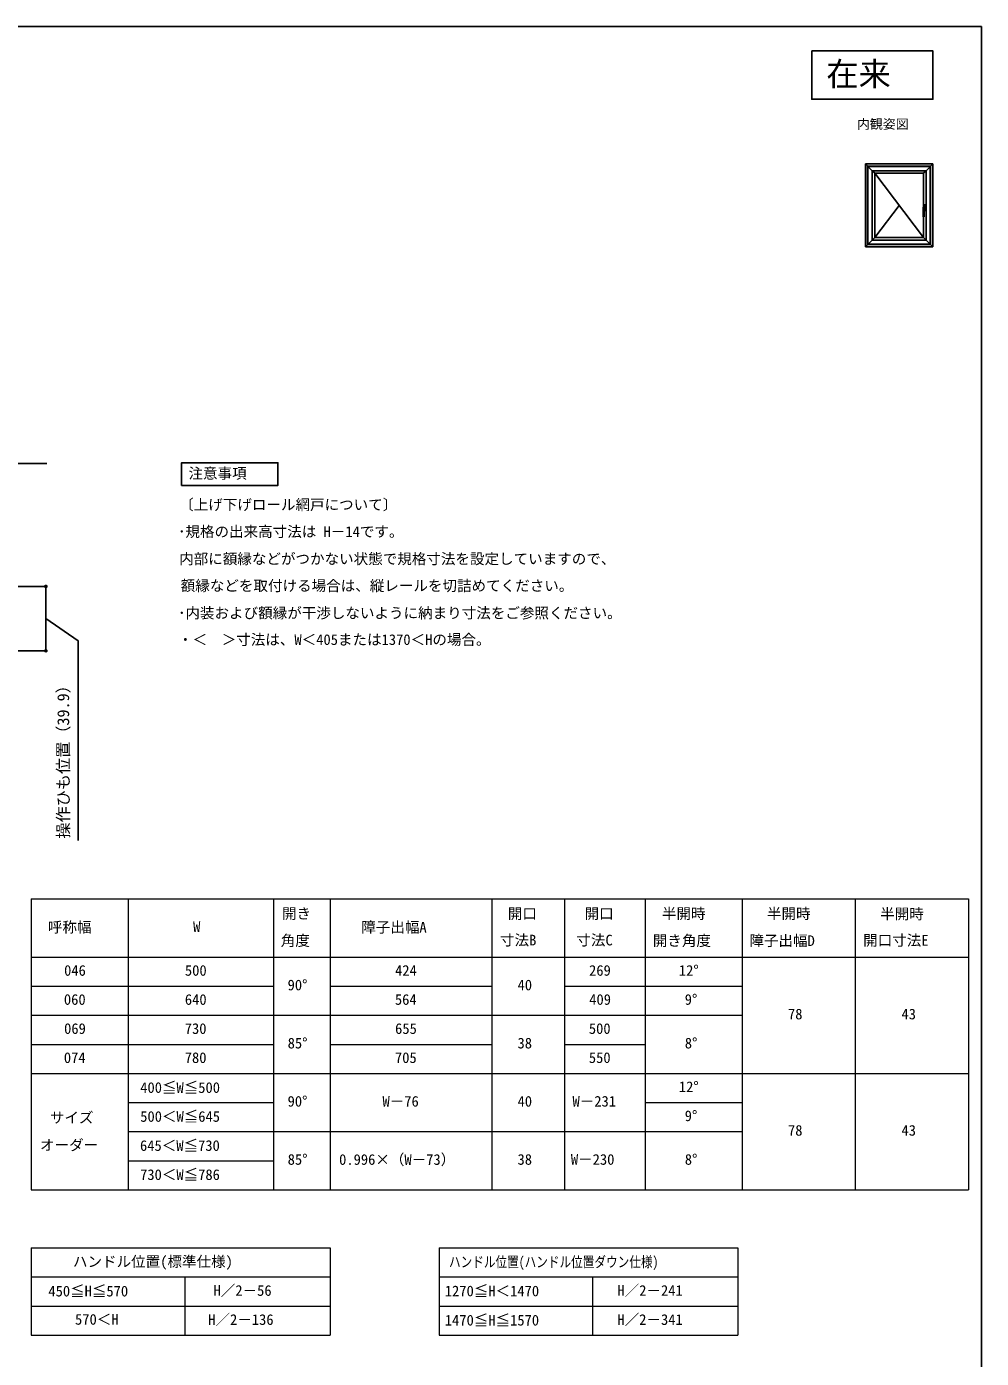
# Model space of a CAD drawing. Units: millimetres, scale not verified. Extents: x -525 to 525, y -783 to 778.
# Drawn here: x -66 to 525, y -77 to 747 of the extents above; entities that cross this region are included whole.
import ezdxf
from ezdxf.enums import TextEntityAlignment as Align

# ---------------------------------------------------------------- set-up
doc = ezdxf.new("R2010")
doc.units = ezdxf.units.MM
doc.header["$LTSCALE"] = 4
doc.linetypes.add('DOUBLE_CHAIN2', pattern=[12.8, 9, -1, 0.6, -0.6, 0.6, -1])
doc.layers.add('0-1_TABLE1', color=7, linetype='Continuous', lineweight=18)
for name, color, linetype in [('0-2_USER1', 3, 'Continuous'), ('0-7_YKK_A1', 4, 'Continuous'), ('0-8_YKK_D', 6, 'Continuous'), ('0-9_YKK_ZWAK', 7, 'Continuous')]:
    doc.layers.add(name, color=color, linetype=linetype)
doc.styles.add('ＭＳ ゴシック', font='')
doc.styles.get('ＭＳ ゴシック').set_extended_font_data('MS Gothic')

msp = doc.modelspace()

# ---------------------------------------------------------------- linework, layer by layer
at = {"layer": '0-1_TABLE1'}
for p, q in [((-63, 207.303), (517, 207.303)), ((-63, 207.303), (-63, 27.303)), ((-3, 207.303), (-3, 27.303)), ((87, 207.303), (87, 27.303)), ((122, 207.303), (122, 27.303)), ((222, 207.303), (222, 27.303)), ((267, 207.303), (267, 27.303)), ((317, 207.303), (317, 27.303)), ((377, 207.303), (377, 27.303)), ((447, 207.303), (447, 27.303)), ((517, 207.303), (517, 27.303)), ((-63, 171.303), (517, 171.303)), ((-63, 153.303), (87, 153.303)), ((122, 153.303), (222, 153.303)), ((267, 153.303), (377, 153.303)), ((-63, 135.303), (377, 135.303)), ((-63, 117.303), (87, 117.303)), ((122, 117.303), (222, 117.303)), ((267, 117.303), (317, 117.303)), ((-63, 99.303), (517, 99.303)), ((-3, 81.303), (87, 81.303)), ((317, 81.303), (377, 81.303)), ((-3, 63.303), (377, 63.303)), ((-3, 45.303), (87, 45.303)), ((-63, 27.303), (517, 27.303)), ((-63, -8.697), (122, -8.697)), ((-63, -8.697), (-63, -62.697)), ((122, -8.697), (122, -62.697)), ((189.356, -8.697), (374.356, -8.697)), ((189.356, -8.697), (189.356, -62.697)), ((374.356, -8.697), (374.356, -62.697)), ((-63, -26.697), (122, -26.697)), ((32, -26.697), (32, -62.697)), ((189.356, -26.697), (374.356, -26.697)), ((284.356, -26.697), (284.356, -62.697)), ((-63, -44.697), (122, -44.697)), ((189.356, -44.697), (374.356, -44.697)), ((-63, -62.697), (122, -62.697)), ((189.356, -62.697), (374.356, -62.697))]:
    msp.add_line(p, q, dxfattribs=at)
at = {"layer": '0-2_USER1'}
for points in [[(420, 732.3), (495, 732.3), (495, 702.3), (420, 702.3)], [(30, 463.3), (30, 477.3), (89.672, 477.3), (89.672, 463.3)]]:
    msp.add_lwpolyline(points, close=True, dxfattribs=at)
at = {"layer": '0-7_YKK_A1'}
for p, q in [((495, 662.3), (453.2, 662.3)), ((453.2, 662.3), (457.4, 658.1)), ((453.2, 662.3), (453.2, 611)), ((493.6, 660.9), (454.6, 660.9)), ((454.6, 660.9), (454.6, 612.4)), ((493.4, 660.7), (454.8, 660.7)), ((454.8, 660.7), (454.8, 612.6)), ((493.4, 660.7), (493.4, 612.6)), ((493.6, 660.9), (493.6, 612.4)), ((495, 662.3), (495, 611)), ((457.4, 658.1), (459, 656.5)), ((457.4, 658.1), (457.4, 615.2)), ((459, 656.5), (489.2, 656.5)), ((459, 656.5), (459, 616.8)), ((459, 656.5), (489.2, 616.8)), ((490.8, 658.1), (489.2, 656.5)), ((489.2, 656.5), (489.2, 616.8)), ((490.8, 658.1), (490.8, 615.2)), ((474.1, 636.65), (459, 616.8)), ((490.909, 635.15), (488.893, 635.15)), ((489.01, 629.7), (489.01, 635.56)), ((489.25, 635.672), (489.25, 636.85)), ((490.65, 636.075), (489.274, 636.075)), ((489.3, 636.9), (490.6, 636.9)), ((489.653, 635.7), (489.95, 635.7)), ((490.2, 636.4), (489.7, 636.4)), ((489.845, 636.44), (489.845, 636.36)), ((489.95, 637.154), (489.95, 633.146)), ((489.95, 636.65), (489.95, 633.65)), ((490.055, 636.44), (490.055, 636.36)), ((490.65, 636.85), (490.65, 633.45)), ((489.06, 629.65), (489.56, 629.65)), ((489.61, 634.201), (489.61, 629.7)), ((489.61, 633.4), (490.6, 633.4)), ((490.65, 634.225), (489.611, 634.225)), ((490.2, 633.9), (489.7, 633.9)), ((453.2, 611), (457.4, 615.2)), ((495, 611), (453.2, 611)), ((493.6, 612.4), (454.6, 612.4)), ((493.4, 612.6), (454.8, 612.6)), ((457.4, 615.2), (459, 616.8)), ((459, 616.8), (489.2, 616.8)), ((490.8, 615.2), (489.2, 616.8))]:
    msp.add_line(p, q, dxfattribs=at)
at = {"layer": '0-7_YKK_A1', "linetype": 'DOUBLE_CHAIN2'}
for p, q in [((489.527, 635.438), (489.55, 635.458)), ((489.814, 635.564), (489.726, 635.543)), ((489.905, 635.584), (489.814, 635.564)), ((489.61, 629.7), (489.01, 629.7))]:
    msp.add_line(p, q, dxfattribs=at)
at = {"layer": '0-7_YKK_A1'}
for points in [[(495, 662.3), (490.8, 658.1), (457.4, 658.1)], [(489.093, 635.642), (489.064, 635.63), (489.047, 635.62), (489.019, 635.592), (489.01, 635.561)], [(489.01, 635.558), (489.018, 635.525), (489.046, 635.483), (489.093, 635.438)], [(489.093, 635.642), (489.104, 635.646), (489.115, 635.649), (489.133, 635.653), (489.206, 635.665), (489.284, 635.676), (489.369, 635.685), (489.46, 635.691), (489.554, 635.696), (489.653, 635.7)], [(489.093, 635.438), (489.118, 635.421), (489.181, 635.394), (489.216, 635.385), (489.254, 635.379), (489.295, 635.376), (489.331, 635.376), (489.366, 635.379), (489.428, 635.391), (489.453, 635.399), (489.485, 635.412), (489.527, 635.438)], [(489.726, 635.543), (489.692, 635.533), (489.661, 635.522), (489.632, 635.51), (489.606, 635.497), (489.576, 635.479), (489.55, 635.458)], [(490.35, 635.614), (490.281, 635.617), (490.171, 635.615), (490.036, 635.604), (489.904, 635.584)], [(490.398, 634.737), (490.419, 634.872), (490.433, 635.01), (490.437, 635.149), (490.434, 635.287), (490.422, 635.424), (490.398, 635.573)], [(495, 611), (490.8, 615.2), (457.4, 615.2)]]:
    msp.add_lwpolyline(points, dxfattribs=at)
for centre, radius in [((489.95, 635.15), 0.375), ((489.95, 636.4), 0.22), ((489.95, 636.4), 0.2), ((489.95, 633.9), 0.2)]:
    msp.add_circle(centre, radius, dxfattribs=at)
for centre, radius, start, end in [((489.3, 636.85), 0.05, 90, 180), ((489.95, 636.4), 0.113, 21.03947, 158.96053), ((489.95, 636.4), 0.113, 201.03947, 338.96053), ((489.95, 633.175), 2.525, 79.35071, 90), ((490.408, 635.607), 0.05, 10.64929, 79.35071), ((487.975, 635.15), 2.525, 349.35071, 10.64929), ((490.6, 636.85), 0.05, 0, 90), ((489.06, 629.7), 0.05, 180, 270), ((489.56, 629.7), 0.05, 270, 0), ((490.01, 634.201), 0.4, 92.28699, 180), ((489.95, 637.125), 2.525, 270.80494, 280.64929), ((490.408, 634.693), 0.05, 280.64929, 349.35071), ((490.6, 633.45), 0.05, 270, 0)]:
    msp.add_arc(centre, radius, start, end, dxfattribs=at)
at = {"layer": '0-7_YKK_A1', "linetype": 'DOUBLE_CHAIN2'}
for centre, radius, start, end in [((490.349, 635.564), 0.05, 9.77824, 89.41478), ((489.958, 635.495), 0.895, 272.28699, 297.47623), ((490.348, 634.745), 0.05, 297.47623, 350.64954)]:
    msp.add_arc(centre, radius, start, end, dxfattribs=at)
at = {"layer": '0-8_YKK_D'}
for p, q in [((-223, 400.8), (-53, 400.8)), ((-54, 400.8), (-54, 360.898)), ((-264.408, 360.898), (-53, 360.898))]:
    msp.add_line(p, q, dxfattribs=at)
for points in [[(-315.45, 408.769), (-313.116, 409.796), (-160.508, 476.918), (-53.411, 476.918)], [(-54, 380.849), (-34, 367.172), (-34, 243.513)]]:
    msp.add_lwpolyline(points, dxfattribs=at)
for centre in [(-54, 400.8), (-54, 360.898)]:
    msp.add_circle(centre, 0.637, dxfattribs=at)
at = {"layer": '0-9_YKK_ZWAK'}
msp.add_line((-525, 747.3), (525, 747.3), dxfattribs=at)
msp.add_lwpolyline([(-525, -782.7), (525, -782.7), (525, 747.3)], dxfattribs=at)

# ---------------------------------------------------------------- texts
at = {"layer": '0-1_TABLE1', "style": 'ＭＳ ゴシック'}
for s, p in [('開き', (92.151, 193.045)), ('開口', (231.92, 192.968)), ('開口', (279.42, 192.968)), ('半開時', (327.312, 192.993)), ('半開時', (392.312, 192.968)), ('半開時', (462.312, 192.814)), ('呼称幅', (-52.739, 184.599)), ('W', (37.142, 184.803)), ('障子出幅A', (141.216, 184.522)), ('角度', (91.409, 176.306)), ('寸法B', (227.088, 176.587)), ('寸法C', (274.332, 176.587)), ('開き角度', (321.662, 176.255)), ('障子出幅D', (381.446, 176.229)), ('開口寸法E', (451.83, 176.434)), ('046', (-42.69, 157.803)), ('500', (32.08, 157.803)), ('424', (162.156, 157.803)), ('269', (282.207, 157.803)), ('12°', (337.795, 157.803)), ('90°', (95.628, 148.803)), ('40', (237.955, 148.803)), ('9°', (341.401, 139.803)), ('060', (-42.818, 139.803)), ('640', (32.054, 139.803)), ('564', (162.054, 139.803)), ('409', (282.31, 139.803)), ('78', (405.327, 130.803)), ('43', (475.557, 130.803)), ('069', (-42.69, 121.803)), ('730', (31.977, 121.803)), ('655', (162.156, 121.803)), ('500', (282.08, 121.803)), ('85°', (95.679, 112.803)), ('38', (237.929, 112.803)), ('8°', (341.452, 112.803)), ('074', (-42.844, 103.803)), ('780', (31.977, 103.803)), ('705', (162.08, 103.803)), ('550', (282.08, 103.803)), ('400≦W≦500', (4.415, 85.292)), ('12°', (337.795, 85.803)), ('90°', (95.628, 76.803)), ('W－76', (154.358, 76.803)), ('40', (237.955, 76.803)), ('W－231', (271.955, 76.803)), ('サイズ', (-51.486, 66.712)), ('500＜W≦645', (4.415, 67.394)), ('9°', (341.401, 67.803)), ('78', (405.327, 58.803)), ('43', (475.557, 58.803)), ('オーダー', (-57.597, 49.718)), ('645＜W≦730', (4.287, 49.394)), ('85°', (95.679, 40.803)), ('0.996×（W－73）', (127.511, 40.752)), ('8°', (341.452, 40.803)), ('38', (237.929, 40.803)), ('W－230', (270.957, 40.803)), ('730＜W≦786', (4.338, 31.394)), ('ハンドル位置(標準仕様)', (-37.207, -22.427)), ('450≦H≦570', (-52.42, -40.708)), ('H／2－56', (49.795, -40.325)), ('1270≦H＜1470', (192.93, -40.606)), ('H／2－241', (299.748, -40.325)), ('570＜H', (-35.929, -58.197)), ('H／2－136', (46.523, -58.325)), ('1470≦H≦1570', (192.93, -58.708)), ('H／2－341', (299.748, -58.325))]:
    msp.add_text(s, height=6.598, dxfattribs=at).set_placement(p, align=Align.BOTTOM_LEFT)
at = {"layer": '0-1_TABLE1', "style": 'ＭＳ ゴシック', "width": 0.8}
msp.add_text('ハンドル位置(ハンドル位置ダウン仕様)', height=6.598, dxfattribs=at).set_placement((195.517, -22.632), align=Align.BOTTOM_LEFT)
at = {"layer": '0-2_USER1', "style": 'ＭＳ ゴシック'}
for s, height, p in [('在来', 14.66, (429, 706.3)), ('内観姿図', 5.865, (448, 682.3)), ('注意事項', 6.598, (34.284, 465.527)), ('〔上げ下げロール網戸について〕', 6.598, (28.517, 446.118)), ('･規格の出来高寸法は H－14です。', 6.598, (27.903, 429.431)), ('内部に額縁などがつかない状態で規格寸法を設定していますので、', 6.598, (28.517, 412.59)), ('額縁などを取付ける場合は、縦レールを切詰めてください。', 6.598, (29.489, 395.953)), ('･内装および額縁が干渉しないように納まり寸法をご参照ください。', 6.598, (27.903, 379.061)), ('・＜\u3000＞寸法は、W＜405または1370＜Hの場合。', 6.598, (27.852, 362.578))]:
    msp.add_text(s, height=height, dxfattribs=at).set_placement(p, align=Align.BOTTOM_LEFT)
at = {"layer": '0-8_YKK_D', "style": 'ＭＳ ゴシック'}
msp.add_text('操作ひも位置（39.9）', height=7.331, rotation=90, dxfattribs=at).set_placement((-37.363, 244.661), align=Align.BOTTOM_LEFT)

doc.saveas('drawing.dxf')
